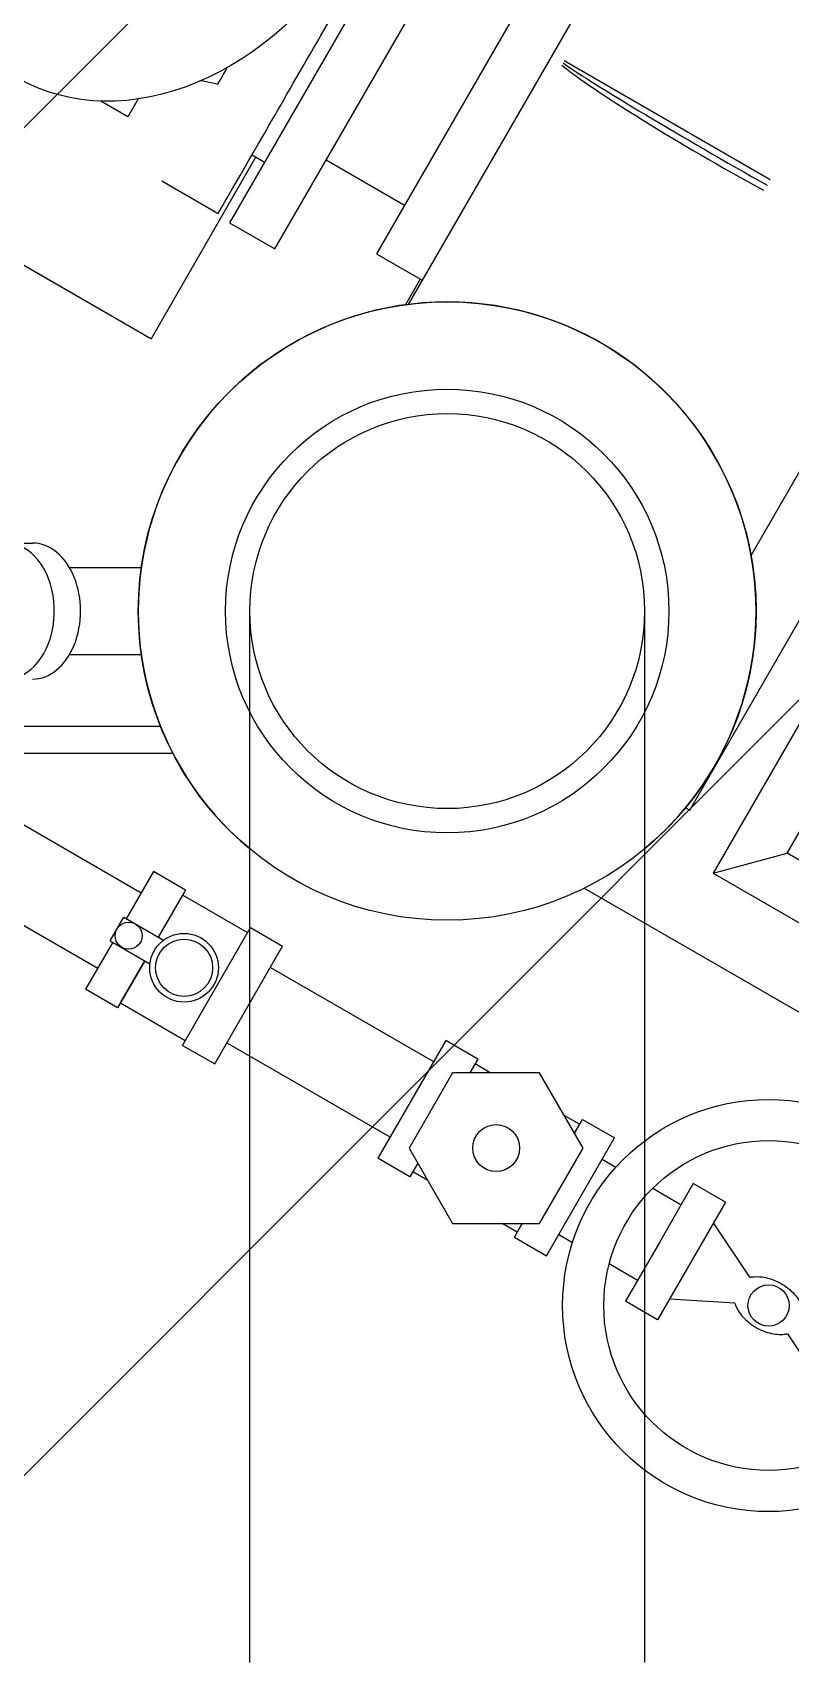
# Model space of a CAD drawing. Header units: metres. Extents: x 0 to 63075, y 0 to 44550.
# Drawn here: x 52619.3 to 52682.5, y 37484 to 37619.5 of the extents above; entities that cross this region are included whole.
import ezdxf

# ---------------------------------------------------------------- set-up
doc = ezdxf.new("R2010")
doc.units = ezdxf.units.M
doc.header["$LTSCALE"] = 75
for name, color, linetype in [('AI-Hatch mob', 7, 'Continuous'), ('GSB', 7, 'Continuous'), ('ML6', 1, 'Continuous'), ('SL1', 8, 'Continuous')]:
    doc.layers.add(name, color=color, linetype=linetype)

# ---------------------------------------------------------------- blocks, each defined once
blk = doc.blocks.new('A$C6bae614f')
at = {"layer": 'SL1'}
for p, q in [((364993.23, 25563.55), (364773.12, 25182.33)), ((364847.87, 25528.81), (364673.93, 25227.55)), ((364699.04, 25213.05), (364872.98, 25514.31)), ((365221.9, 25491.14), (364963.32, 25043.29)), ((364929.31, 24901.8), (365257.67, 25470.49)), ((364903.54, 25466.72), (364755.53, 25210.38)), ((364973.86, 25251.45), (364859.68, 25317.37)), ((364667.31, 25304.38), (364658.14, 25306.38)), ((364411.7, 25289.45), (364630.33, 25163.24)), ((364630.31, 25163.2), (364411.7, 25289.44)), ((364617.54, 25286.39), (364602.53, 25295.06)), ((364623.23, 25296.24), (364617.54, 25286.39)), ((364688.54, 25264.07), (364630.33, 25163.24)), ((364686.4, 25265.31), (364693.39, 25261.27)), ((364771.03, 25237.23), (364727.51, 25262.36)), ((364636.36, 25250.76), (364667.58, 25232.73)), ((364673.93, 25227.55), (364699.04, 25213.05)), ((364755.53, 25210.38), (364780.87, 25195.75)), ((364779.78, 25196.38), (364771.54, 25182.12)), ((364630.33, 25163.24), (364630.31, 25163.2)), ((364549.99, 25049.97), (364564.58, 25049.97)), ((364585.08, 25036.38), (364624.96, 25036.38)), ((364685.15, 24429.16), (364685.16, 25011.85)), ((364904.24, 25011.84), (364904.22, 24429.16)), ((364585.07, 24988.12), (364624.96, 24988.12)), ((365010.84, 24985.6), (364942.34, 24866.96)), ((364635.64, 24948.25), (364528.94, 24948.25)), ((364642.53, 24933.25), (364513.94, 24933.26)), ((364983.32, 24877.94), (365007.07, 24919.07)), ((364534.37, 24908.3), (364624.87, 24856.05)), ((364926.97, 24903.15), (364929.31, 24901.8)), ((364942.34, 24866.96), (364983.32, 24877.94)), ((365520.24, 24567.92), (364983.32, 24877.94)), ((364510.24, 24866.51), (364600.74, 24814.26)), ((364631.66, 24867.82), (364616.55, 24841.65)), ((364649.53, 24857.5), (364631.66, 24867.82)), ((364942.34, 24866.96), (365531.22, 24526.94)), ((364649.53, 24857.5), (364634.42, 24831.33)), ((364870.8, 24858.61), (365608.88, 24432.45)), ((364634.43, 24831.33), (364647.95, 24854.75)), ((364647.95, 24854.75), (364683.91, 24833.99)), ((364607.67, 24829.46), (364615.17, 24842.45)), ((364615.17, 24842.45), (364637.24, 24829.7)), ((364607.67, 24829.46), (364629.74, 24816.71)), ((364666.64, 24804.07), (364685.5, 24836.74)), ((364685.5, 24836.74), (364703.37, 24826.42)), ((364609.05, 24828.66), (364593.94, 24802.49)), ((364665.65, 24761.09), (364703.37, 24826.42)), ((364626.92, 24818.34), (364611.81, 24792.17)), ((364613.4, 24794.92), (364626.93, 24818.34)), ((364696.57, 24814.65), (364787.07, 24762.39)), ((364611.81, 24792.17), (364593.94, 24802.49)), ((364647.78, 24771.41), (364666.64, 24804.07)), ((364613.4, 24794.92), (364649.36, 24774.15)), ((364647.78, 24771.41), (364665.65, 24761.09)), ((364672.44, 24772.85), (364762.94, 24720.6)), ((364793.87, 24774.16), (364756.15, 24708.83)), ((364811.74, 24763.84), (364793.87, 24774.16)), ((364811.74, 24763.84), (364807.35, 24756.24)), ((364818.56, 24756.24), (364810.15, 24761.09)), ((364797.73, 24756.24), (364773.6, 24714.45)), ((364845.99, 24756.24), (364797.73, 24756.24)), ((364870.12, 24714.44), (364845.99, 24756.24)), ((364868.11, 24727.63), (364859.7, 24732.48)), ((364865.31, 24722.77), (364869.71, 24730.37)), ((364869.71, 24730.37), (364887.57, 24720.06)), ((364868.11, 24727.63), (364865.31, 24722.78)), ((364773.6, 24714.45), (364797.73, 24672.65)), ((364845.99, 24672.65), (364870.12, 24714.44)), ((364849.85, 24654.73), (364887.57, 24720.06)), ((364774.02, 24698.51), (364756.15, 24708.83)), ((364778.41, 24706.12), (364774.02, 24698.51)), ((364880.77, 24708.29), (364888.37, 24703.9)), ((364784.01, 24696.41), (364775.61, 24701.26)), ((364931.3, 24694.81), (364912.44, 24662.14)), ((364949.17, 24684.49), (364931.3, 24694.81)), ((364908.75, 24692.14), (364924.51, 24683.04)), ((364949.17, 24684.49), (364911.45, 24619.16)), ((364797.73, 24672.65), (364845.99, 24672.65)), ((364833.56, 24667.8), (364825.16, 24672.65)), ((364831.98, 24665.04), (364836.38, 24672.65)), ((364836.37, 24672.65), (364833.56, 24667.8)), ((364962.61, 24642.79), (364942.49, 24672.93)), ((364831.98, 24665.04), (364849.85, 24654.73)), ((364856.64, 24666.5), (364864.24, 24662.11)), ((364912.44, 24662.14), (364893.58, 24629.48)), ((364884.62, 24650.35), (364900.38, 24641.25)), ((364954.28, 24628.37), (364918.12, 24630.73)), ((364911.45, 24619.16), (364893.58, 24629.48)), ((364983.52, 24611.49), (365003.64, 24581.35))]:
    blk.add_line(p, q, dxfattribs=at)
for centre, radius in [((364794.7, 25012.25), 171.45), ((364794.7, 25012.25), 123.04), ((364794.7, 25012.25), 109.54), ((364794.7, 25012.25), 109.54), ((364617.91, 24832.2), 7.5), ((364648.66, 24814.45), 19.05), ((364648.66, 24814.45), 15.87), ((364973.06, 24627.14), 114.3), ((364821.86, 24714.45), 13.02), ((364973.06, 24627.14), 91.44), ((364973.06, 24627.14), 11.43)]:
    blk.add_circle(centre, radius, dxfattribs=at)
blk.add_arc((364794.7, 25012.25), 171.45, 309.70714, 230.2891, dxfattribs=at)
blk.add_ellipse((364636.95, 25448.39), major_axis=(81, 140.29), ratio=0.765953, dxfattribs=at)
for centre, major_axis, ratio, start_param, end_param in [((364753.31, 25381.2), (-85.73, -148.48), 0.000082, 6.283185, 7.853982), ((364722.08, 25399.24), (-54.77, -94.86), 0.000082, 0.000026, 0.445355), ((364943.08, 25269.22), (-89.84, 51.87), 0.070019, 0.381977, 1.917875), ((364943.08, 25269.22), (89.84, -51.87), 0.035052, 3.522686, 5.063617), ((364549.99, 25012.25), (0, -37.72), 0.707107, 0, 4.311522), ((364564.57, 25012.25), (0, -37.72), 0.707107, 0, 3.141593)]:
    blk.add_ellipse(centre, major_axis=major_axis, ratio=ratio, start_param=start_param, end_param=end_param, dxfattribs=at)
for points in [[(364962.61, 24642.79), (364962.96, 24642.87), (364963.31, 24642.93), (364963.66, 24642.98), (364965.51, 24643.25), (364967.52, 24643.25), (364969.59, 24642.96), (364972.2, 24642.59), (364974.9, 24641.79), (364977.48, 24640.6), (364980.48, 24639.22), (364983.32, 24637.33), (364985.67, 24635.12), (364987.9, 24633.03), (364989.7, 24630.67), (364990.89, 24628.26), (364991.27, 24627.48), (364991.59, 24626.7), (364991.85, 24625.91)], [(364954.28, 24628.37), (364954.39, 24628.03), (364954.51, 24627.7), (364954.64, 24627.36), (364955.33, 24625.63), (364956.34, 24623.89), (364957.63, 24622.24), (364959.25, 24620.17), (364961.3, 24618.23), (364963.61, 24616.59), (364966.31, 24614.68), (364969.37, 24613.17), (364972.45, 24612.23), (364975.38, 24611.34), (364978.33, 24610.97), (364981, 24611.15), (364981.87, 24611.2), (364982.71, 24611.32), (364983.52, 24611.49)]]:
    blk.add_open_spline(points, degree=3, knots=[0.637218, 0.637218, 0.637218, 0.637218, 0.70005, 0.70005, 0.70005, 1.024067, 1.024067, 1.024067, 1.43199, 1.43199, 1.43199, 1.906884, 1.906884, 1.906884, 2.35788, 2.35788, 2.35788, 2.504375, 2.504375, 2.504375, 2.504375], dxfattribs=at)
blk = doc.blocks.new('zw$15D4')
at = {"layer": 'ML6', "xscale": 0.2502808837766805, "yscale": 0.2502808837766805, "zscale": 0.2502808837766805}
blk.add_blockref('A$C6bae614f', (-85544.74, -3177.34), dxfattribs=at)

msp = doc.modelspace()

# ---------------------------------------------------------------- hatches: boundary and pattern name
at = {"layer": 'AI-Hatch mob'}
h = msp.add_hatch(dxfattribs=at)
h.set_pattern_fill('ANSI31', color=256, scale=25)
h.set_pattern_definition([(45, (-12666.46, -59.206), (-56.1266, 56.1266), [])])
h.paths.add_polyline_path([(52766.71, 38156.14), (51956.79, 38156.14), (51956.79, 36564.59), (52766.71, 36564.59)])

# ---------------------------------------------------------------- block references
at = {"layer": 'GSB', "xscale": 0.6000000000000068, "yscale": 0.6000000000000068, "zscale": 0.6000000000000068}
msp.add_blockref('zw$15D4', (49200, 35721.63), dxfattribs=at)

doc.saveas('drawing.dxf')
